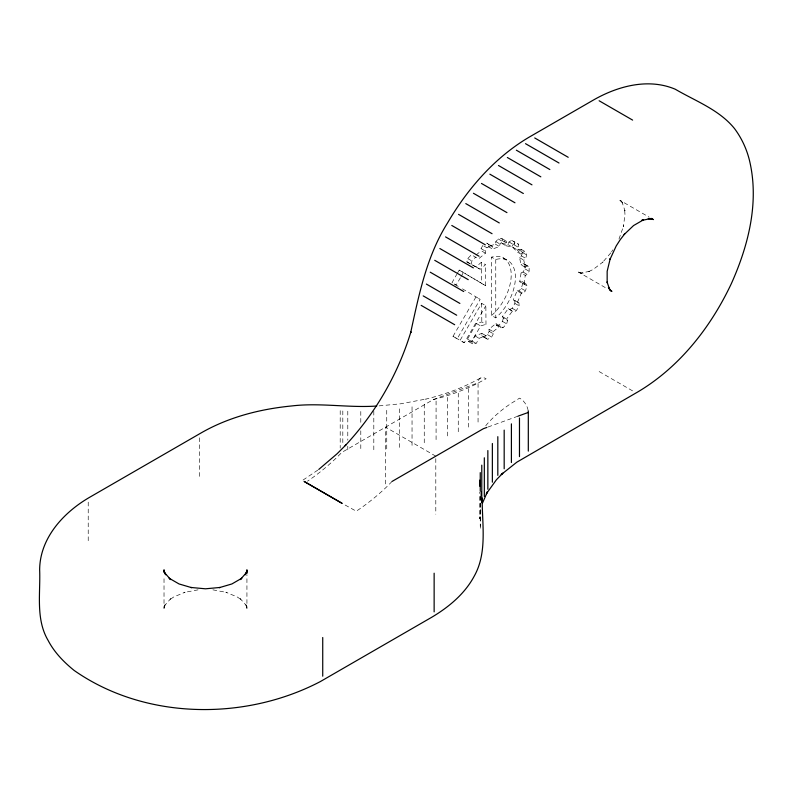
<?xml version="1.0" encoding="UTF-8"?>
<svg xmlns="http://www.w3.org/2000/svg" width="793" height="793" viewBox="0 0 793 793"><rect width="100%" height="100%" fill="white"/><g stroke="black" fill="none" stroke-linecap="round" stroke-linejoin="round"><path stroke-width="0.59" stroke-dasharray="3.96 2.97" d="M520.991 254.147L516.808 251.728L512.823 247.277L514.32 244.958L514.439 241.875L511.624 240.309L509.007 241.994L507.778 244.462L501.86 243.401L502.762 240.874L501.86 238.554L498.212 238.961L495.843 241.637L495.308 244.125L488.349 246.613L488.518 244.264L486.743 243.064L492.701 246.682L492.532 249.032L499.491 246.544L500.036 244.056L502.405 241.379L506.053 240.973L506.955 243.292L506.043 245.81L511.961 246.881L513.19 244.413L515.817 242.727L518.622 244.294L518.513 247.376L517.016 249.696L520.991 254.147L522.716 252.075L525.194 251.639L526.73 254.94L525.63 258.32L523.757 260.074L525.204 267.241L527.147 265.883L529.109 266.765L529.149 271.295L527.216 274.457L525.263 275.379L521.08 272.961L519.752 281.763L523.945 284.181L525.818 283.725L526.968 285.797L525.491 290.862L523.023 293.331L521.298 293.281L517.105 290.862L513.23 299.942L518.939 302.896L519.088 305.83L516.332 310.668L513.705 312.055L508.263 308.636L502.415 316.605L503.347 318.052L507.54 320.471L506.677 323.831L503.059 327.697L500.67 327.796L496.487 325.378L495.893 323.564L488.964 329.224L489.172 331.355L487.437 334.626L483.502 336.936L481.718 335.736L481.886 333.387L474.928 335.875L472.033 341.049L468.385 341.456L467.474 339.126L476.454 323.504L481.807 321.918L485.99 324.337L485.851 305.751L481.668 303.342L460.089 340.346L464.282 342.764L485.851 305.751M488.964 329.224L493.157 331.643L493.365 333.774L491.63 337.045L487.695 339.354L485.901 338.155L486.079 335.806L481.886 333.387M523.945 284.181L525.263 275.379M480.727 509.512L479.735 518.82L479.735 492.225M496.487 325.378L498.866 325.279L502.494 321.413L503.347 318.052M466.889 261.948L475.988 266.894L481.351 262.295L485.544 264.713L480.181 269.313L466.889 261.948L467.751 258.597L471.369 254.731L478.526 258.855L485.455 253.195L485.247 251.064L486.991 247.793L490.926 245.483M471.072 264.366L471.934 261.016L475.562 257.14M517.105 290.862L518.84 290.912L521.308 288.444L522.775 283.379L521.635 281.307L519.752 281.763M525.204 267.241L521.011 264.822L519.574 257.656L521.437 255.901L522.547 252.521L521.011 249.23L518.523 249.656L516.808 251.728M618.986 239.06L623.744 225.519L623.417 226.629L624.973 214.388L624.587 208.876L625.003 210.879L622.059 202.126L623.328 204.158L620.899 200.986L622.842 202.572L619.848 200.252L649.17 217.173M517.413 302.351L521.298 293.281M485.455 253.195L481.262 250.776L481.054 248.645L482.808 245.384M468.385 341.456L472.569 343.875L476.216 343.468L479.121 338.294L486.079 335.806M458.255 286.412L452 282.695L456.798 274.299M457.402 273.248L459.206 270.096L485.703 285.777L485.544 264.713M460.386 277.768L456.183 285.113L452 282.695M460.991 276.717L463.39 272.514M509.522 309.637L512.149 308.249L514.905 303.422L514.746 300.478L513.23 299.942M472.569 343.875L471.657 341.545L480.637 325.923L485.99 324.337M453.001 336.341L475.969 296.949L480.161 299.358L457.194 338.76L453.001 336.341L464.282 342.764M521.08 272.961L523.023 272.039L524.956 268.877L524.926 264.347L522.954 263.464L521.011 264.822M611.572 251.906L612.9 249.815M507.54 320.471L506.598 319.024L512.456 311.044L513.705 312.055M610.818 252.868L602.224 262.79L603.017 261.958L593.204 269.432L588.228 271.84L590.17 271.206L581.12 273.03L583.519 273.119L579.554 272.604L581.893 273.486L578.394 272.058L607.706 288.979M485.722 425.801L487.249 423.888A177.682 102.584 0 0 1 510.454 403.845L519.613 398.126A11.845 7.097 58 0 1 528.009 409.773M392.109 481.401L386.667 486.862A177.682 102.584 -60 0 1 357.702 510.236L356.216 511.158L341.922 503.268M491.571 315.475L492.721 314.454A36.894 21.302 -60 0 0 511.198 275.924L511.198 273.952A36.894 21.302 -60 0 0 492.671 256.833L491.571 257.12L491.571 315.475L495.754 317.894L496.904 316.873A36.894 21.302 -60 0 0 515.4 277.352A36.894 21.302 -60 0 0 496.854 259.242L495.754 259.539L491.571 257.12M476.068 255.019L481.262 250.776M493.157 331.643L500.086 325.982L500.67 327.796M317.834 470.09L302.5 480.409M478.06 422.104L478.06 382.791L433.176 399.662L341.862 452.387L336.41 457.848A177.682 102.584 -60 0 1 307.446 481.222M480.409 378.053C463.31 387.797 444.665 394.537 425.583 399.186L426.525 398.958L400.891 403.776L379.143 405.877M488.032 427.011L517.948 416.186M433.176 399.662L441.463 397.452A177.682 102.584 0 0 0 476.196 384.06L486.099 378.776A11.845 6.562 61.9 0 0 478.06 383.425M198.062 589.843L183.956 592.49L185.076 592.212L173.697 596.99L169.117 600.083L170.654 598.725L164.538 605.654L165.668 603.532L164.131 607.22L164.528 604.752L164.022 608.499L164.022 575.857M212.891 589.843L226.996 592.49L225.876 592.212L237.256 596.99L241.835 600.083L240.299 598.725L246.415 605.654L245.285 603.532L246.821 607.22L246.425 604.752L246.93 608.499L246.93 574.647M511.624 240.309L518.622 244.294M514.32 244.958L518.513 247.376M509.007 241.994L513.19 244.413M521.011 249.23L525.194 251.639M501.86 238.554L506.053 240.973M518.523 249.656L522.716 252.075M502.762 240.874L506.955 243.292M522.547 252.521L526.73 254.94M498.212 238.961L502.405 241.379M507.778 244.462L511.961 246.881M512.823 247.277L517.016 249.696M501.86 243.401L506.043 245.81M521.437 255.901L525.63 258.32M495.843 241.637L500.036 244.056M519.574 257.656L523.757 260.074M495.308 244.125L499.491 246.544M524.926 264.347L529.109 266.765M522.954 263.464L527.147 265.883M488.518 244.264L492.701 246.682M488.349 246.613L492.532 249.032M524.956 268.877L529.149 271.295M483.849 245.989L486.991 247.793M502.931 257.725L508.333 260.838M523.023 272.039L527.216 274.457M481.054 248.645L485.247 251.064M521.635 281.307L525.818 283.725M522.775 283.379L526.968 285.797M521.308 288.444L525.491 290.862M467.751 258.597L471.934 261.016M518.84 290.912L523.023 293.331M475.988 266.894L480.181 269.313M514.746 300.478L518.939 302.896M459.206 270.096L485.703 285.777M514.905 303.422L519.088 305.83M512.149 308.249L516.332 310.668M508.263 308.636L512.456 311.044M599.121 371.55L632.626 390.899M502.415 316.605L506.598 319.024M502.494 321.413L506.677 323.831M495.893 323.564L503.059 327.697M476.454 323.504L480.637 325.923M489.172 331.355L493.365 333.774M487.437 334.626L491.63 337.045M481.718 335.736L485.901 338.155M483.502 336.936L487.695 339.354M474.928 335.875L479.121 338.294M472.033 341.049L476.216 343.468M467.474 339.126L471.657 341.545M435.803 456.173L385.547 427.159L385.547 485.187M462.438 288.83L480.161 299.358M481.351 262.295L481.51 283.359M481.668 303.342L481.807 321.918M495.754 259.539L495.754 317.894M480.657 496.557L480.657 529.199M480.251 496.111L480.251 526.334M468.494 388.53L468.494 427.209M458.265 393.179L458.265 431.868M447.44 397.352L447.44 436.041M436.081 401.03L436.081 439.719M435.803 458.641L435.803 514.201M424.255 404.172L424.255 442.861M412.043 406.779L412.043 445.468M399.513 408.821L399.513 447.5M386.736 410.288L386.736 448.967M373.81 411.171L373.81 449.859M360.795 411.468L360.795 424.761M360.795 430.807L360.795 450.146M347.79 411.171L347.79 440.184M347.79 446.231L347.79 449.859M342.814 410.933L342.814 444.784M340.207 410.655L340.207 448.124M199.618 437.795L199.618 476.484M88.221 502.108L88.221 540.796"/><path stroke-width="1.19" d="M246.554 572.615L246.93 569.81L246.93 573.438M246.554 572.734L246.821 571.089L245.285 574.776L246.415 572.655L240.299 579.584L241.835 578.216L231.893 583.955L219.364 587.643L220.127 587.454L205.476 588.803L190.826 587.454L191.589 587.643L179.059 583.955L169.117 578.216L170.654 579.584L164.538 572.655L165.668 574.776L164.131 571.089M482.471 503.139L487.467 491.67L486.347 493.791L496.398 479.775L502.821 473.153L501.216 474.591L516.828 462.18L638.504 391.514C679.978 366.663 710.934 326.934 731.354 283.616C748.037 246.395 758.911 204.207 750.178 163.527C747.571 150.918 742.228 138.924 734.526 128.595C719.34 109.771 695.59 101.117 675.279 89.232C648.268 77.764 617.489 86.15 593.154 100.196L528.832 137.338C494.485 157.708 467.553 188.813 447.51 223.002C426.575 256.317 418.882 294.986 410.645 332.753L410.913 331.821C398.076 374.118 375.396 413.401 345.183 445.666L345.857 444.962L337.035 453.814L318.766 469.426M392.109 481.401L483.433 428.676L486.882 427.427M517.948 416.186L528.307 412.439A11.845 7.097 58 0 0 528.178 410.685M376.715 406.036C348.414 407.979 320.144 402.566 291.864 405.937C260.649 408.98 229.455 416.85 202.027 432.403L90.719 496.666C64.223 511.683 39.828 537.644 39.65 569.81C40.592 593.263 35.497 619.125 48.155 640.506C54.33 652.361 63.817 662.076 74.126 670.432C144.851 719.985 244.75 721.085 320.332 681.583L431.63 617.321C448.679 607.19 464.728 593.937 474.204 576.194C487.596 552.414 481.946 523.895 482.194 497.984M650.637 218.462L652.193 219.056L648.228 218.541L650.637 218.62L641.577 220.454L643.519 219.81L633.577 225.549L624.121 234.55L624.666 233.985L620.176 239.754L616.181 245.999L610.015 259.361L610.233 258.607L607.16 271.295L607.16 282.774M650.726 218.521L653.353 219.592L651.261 218.382M341.922 503.268L304.086 481.42L341.922 503.208M599.121 100.761L632.626 120.1M534.71 137.952L568.214 157.292M525.511 143.672L559.015 163.021M516.362 150.204L549.866 169.543M507.332 157.49L540.836 176.839M498.48 165.499L531.974 184.838M489.836 174.163L523.34 193.502M481.48 183.441L514.974 202.78M473.441 193.274L506.945 212.613M465.788 203.603L499.293 222.942M609.807 290.188L611.899 291.398L610.402 290.238M458.552 214.358L492.056 233.697M451.792 225.47L485.296 244.819M445.547 236.889L479.051 256.228M439.847 248.526L473.352 267.875M434.733 260.322L468.237 279.661M430.232 272.197L463.736 291.537M426.376 284.072L459.881 303.422M423.194 295.888L456.689 315.227M421.162 305.374L454.667 324.714M610.848 290.664L608.419 287.492L609.688 289.534L607.032 281.951M164.399 572.615L164.022 569.81L164.022 572.229M528.307 412.439L528.307 451.118M519.474 417.961L519.474 456.639M511.406 423.858L511.406 462.547M504.179 430.113L504.179 468.792M497.816 436.665L497.816 475.354M492.364 443.495L492.364 482.184M487.854 450.553L487.854 489.231M484.325 457.789L484.325 496.468M481.777 465.154L481.777 502.633M481.153 492.027L481.153 495.655M480.251 472.618L480.251 491.273M479.735 480.132L479.735 486.178M434.138 573.19L434.138 611.879M322.731 637.503L322.731 676.191"/></g></svg>
